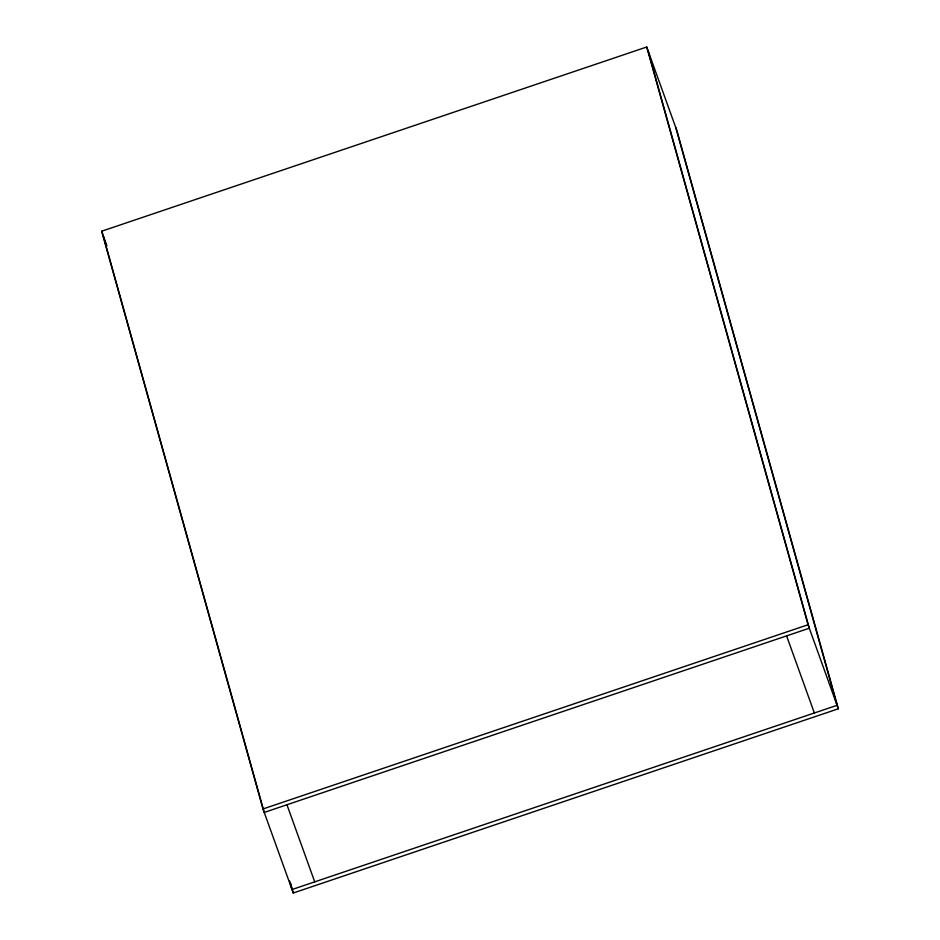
<?xml version="1.0" encoding="UTF-8"?>
<svg xmlns="http://www.w3.org/2000/svg" width="940" height="940" viewBox="0 0 940 940"><rect width="100%" height="100%" fill="white"/><g stroke="black" fill="none" stroke-linecap="round" stroke-linejoin="round"><path stroke-width="1.41" d="M101.673 231.216L646.732 47L677.011 131.036L838.327 708.784L293.268 893L262.988 808.964L101.673 231.216L102.93 234.683M262.988 808.964L808.048 624.748L646.732 47M808.048 624.748L838.327 708.784M786.58 635.886L814.369 712.99M103.424 236.058L106.89 245.704M286.947 804.758L314.724 881.849M675.766 127.57L837.07 705.317L292.011 889.534L289.649 881.05M647.989 50.466L809.293 628.214L264.234 812.43L103.318 236.093M290.507 883.107L293.268 893"/></g></svg>
